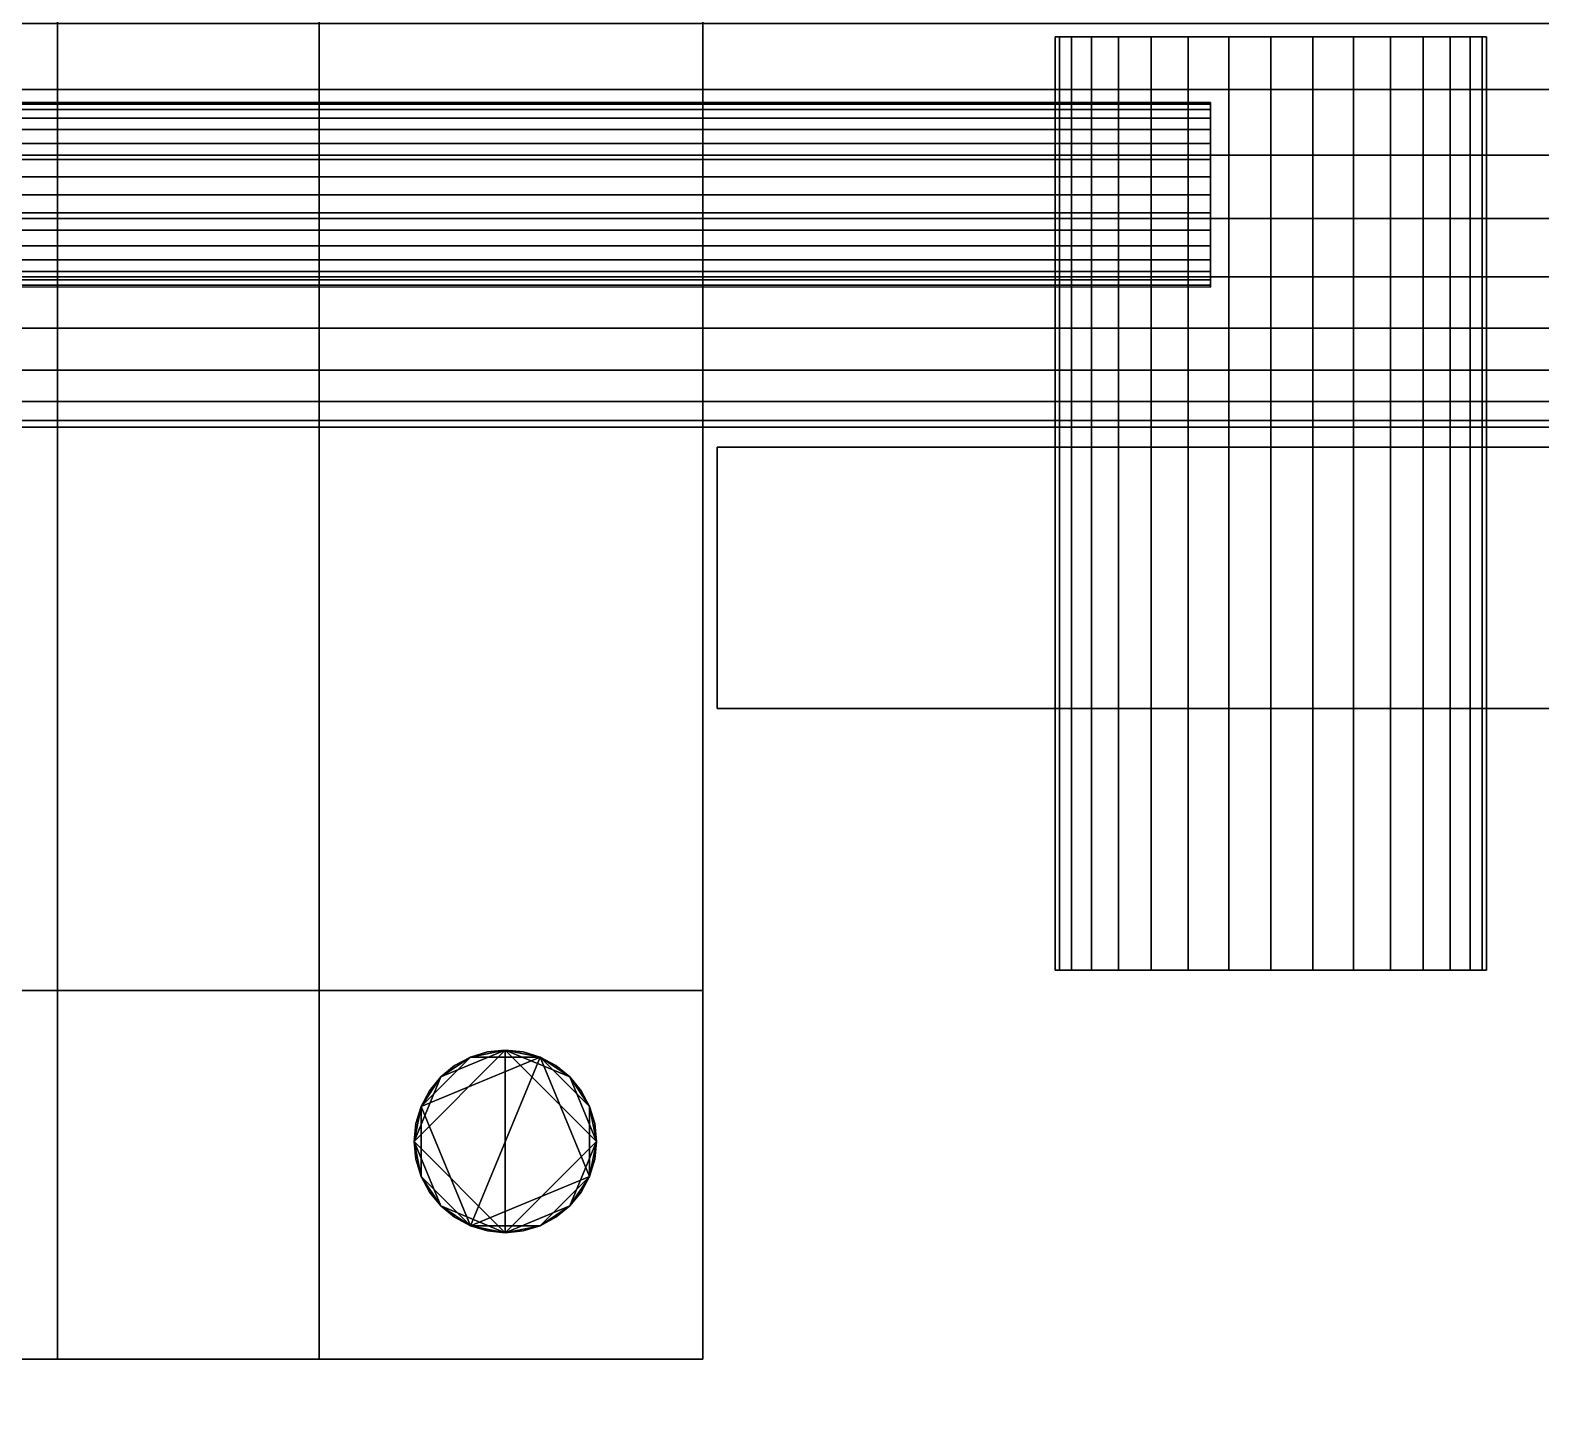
# Model space of a CAD drawing. Header units: metres. Extents: x 0 to 34.6, y -10.7 to 20.6.
# Drawn here: x 21.4158 to 21.5038, y 0.1169 to 0.1972 of the extents above; entities that cross this region are included whole.
import ezdxf

# ---------------------------------------------------------------- set-up
doc = ezdxf.new("R2010")
doc.units = ezdxf.units.M
doc.header["$MEASUREMENT"] = 0
doc.layers.get('0').update_dxf_attribs({"linetype": 'CONTINUOUS'})

msp = doc.modelspace()

# ---------------------------------------------------------------- linework, layer by layer
for points in [[(20, 0), (23.200001, 0), (23.200001, 0.25), (20, 0.25)], [(20, 0), (20, 0.25), (23.200001, 0.25), (23.200001, 0)], [(21.395, 0.14126, 2.5), (21.395, 0.221573, 2.5), (21.417379, 0.221573, 2.5), (21.417379, 0.14126, 2.5)], [(21.395, 0.14126, 2.5), (21.417379, 0.14126, 2.5), (21.417379, 0.221573, 2.5), (21.395, 0.221573, 2.5)], [(21.417379, 0.14126, 2.5), (21.417379, 0.221573, 2.5), (21.432619, 0.221573, 2.5), (21.432619, 0.14126, 2.5)], [(21.417379, 0.14126, 2.5), (21.432619, 0.14126, 2.5), (21.432619, 0.221573, 2.5), (21.417379, 0.221573, 2.5)], [(21.417379, 0.221573, 2.5), (21.417379, 0.14126, 2.5), (21.417379, 0.14126, 2.5), (21.417379, 0.221573, 2.5)], [(21.432619, 0.14126, 2.5), (21.455, 0.14126, 2.5), (21.455, 0.221573, 2.5), (21.432619, 0.221573, 2.5)], [(21.432619, 0.14126, 2.5), (21.432619, 0.221573, 2.5), (21.455, 0.221573, 2.5), (21.455, 0.14126, 2.5)], [(21.432619, 0.14126, 2.5), (21.432619, 0.221573, 2.5), (21.432619, 0.221573, 2.5), (21.432619, 0.14126, 2.5)], [(21.455, 0.14126, 2.5), (21.455, 0.221573, 2.5), (21.455, 0.221573, 2.5), (21.455, 0.14126, 2.5)], [(21.185129, 0.193771, 0.1), (24.302414, 0.193771, 0.1), (24.302643, 0.197611, 0.1), (21.18536, 0.197611, 0.1)], [(21.208965, 0.197611, 0.1), (24.326246, 0.197611, 0.1), (24.326479, 0.193771, 0.1), (21.209194, 0.193771, 0.1)], [(21.476496, 0.196825, 2.5), (21.47578, 0.196825, 2.5), (21.475538, 0.196825, 2.5)], [(21.475538, 0.196825, 2.5), (21.47578, 0.196825, 2.5), (21.476496, 0.196825, 2.5)], [(21.479221, 0.196825, 2.5), (21.476496, 0.196825, 2.5), (21.475538, 0.196825, 2.5)], [(21.475538, 0.196825, 2.5), (21.476496, 0.196825, 2.5), (21.479221, 0.196825, 2.5)], [(21.48811, 0.196825, 2.5), (21.479221, 0.196825, 2.5), (21.475538, 0.196825, 2.5)], [(21.475538, 0.196825, 2.5), (21.479221, 0.196825, 2.5), (21.48811, 0.196825, 2.5)], [(21.48811, 0.196825, 2.5), (21.475538, 0.196825, 2.5), (21.48811, 0.196825, 2.5)], [(21.475538, 0.196825, 2.5), (21.47578, 0.196825, 2.5), (21.47578, 0.142444, 2.5), (21.475538, 0.142444, 2.5)], [(21.47578, 0.196825, 2.5), (21.475538, 0.196825, 2.5), (21.475538, 0.142444, 2.5), (21.47578, 0.142444, 2.5)], [(21.476496, 0.196825, 2.5), (21.47578, 0.196825, 2.5), (21.475538, 0.196825, 2.5)], [(21.475538, 0.196825, 2.5), (21.47578, 0.196825, 2.5), (21.476496, 0.196825, 2.5)], [(21.479221, 0.196825, 2.5), (21.476496, 0.196825, 2.5), (21.475538, 0.196825, 2.5)], [(21.475538, 0.196825, 2.5), (21.476496, 0.196825, 2.5), (21.479221, 0.196825, 2.5)], [(21.48811, 0.196825, 2.5), (21.479221, 0.196825, 2.5), (21.475538, 0.196825, 2.5)], [(21.475538, 0.196825, 2.5), (21.479221, 0.196825, 2.5), (21.48811, 0.196825, 2.5)], [(21.48811, 0.196825, 2.5), (21.475538, 0.196825, 2.5), (21.48811, 0.196825, 2.5)], [(21.475538, 0.196825, 2.5), (21.47578, 0.196825, 2.5), (21.47578, 0.142444, 2.5), (21.475538, 0.142444, 2.5)], [(21.47578, 0.196825, 2.5), (21.475538, 0.196825, 2.5), (21.475538, 0.142444, 2.5), (21.47578, 0.142444, 2.5)], [(21.47578, 0.196825, 2.5), (21.476496, 0.196825, 2.5), (21.476496, 0.142444, 2.5), (21.47578, 0.142444, 2.5)], [(21.476496, 0.196825, 2.5), (21.47578, 0.196825, 2.5), (21.47578, 0.142444, 2.5), (21.476496, 0.142444, 2.5)], [(21.47578, 0.196825, 2.5), (21.476496, 0.196825, 2.5), (21.476496, 0.142444, 2.5), (21.47578, 0.142444, 2.5)], [(21.476496, 0.196825, 2.5), (21.47578, 0.196825, 2.5), (21.47578, 0.142444, 2.5), (21.476496, 0.142444, 2.5)], [(21.479221, 0.196825, 2.5), (21.477657, 0.196825, 2.5), (21.476496, 0.196825, 2.5)], [(21.476496, 0.196825, 2.5), (21.477657, 0.196825, 2.5), (21.479221, 0.196825, 2.5)], [(21.476496, 0.196825, 2.5), (21.477657, 0.196825, 2.5), (21.477657, 0.142444, 2.5), (21.476496, 0.142444, 2.5)], [(21.477657, 0.196825, 2.5), (21.476496, 0.196825, 2.5), (21.476496, 0.142444, 2.5), (21.477657, 0.142444, 2.5)], [(21.479221, 0.196825, 2.5), (21.477657, 0.196825, 2.5), (21.476496, 0.196825, 2.5)], [(21.476496, 0.196825, 2.5), (21.477657, 0.196825, 2.5), (21.479221, 0.196825, 2.5)], [(21.476496, 0.196825, 2.5), (21.477657, 0.196825, 2.5), (21.477657, 0.142444, 2.5), (21.476496, 0.142444, 2.5)], [(21.477657, 0.196825, 2.5), (21.476496, 0.196825, 2.5), (21.476496, 0.142444, 2.5), (21.477657, 0.142444, 2.5)], [(21.479221, 0.196825, 2.5), (21.477657, 0.196825, 2.5), (21.477657, 0.142444, 2.5), (21.479221, 0.142444, 2.5)], [(21.477657, 0.196825, 2.5), (21.479221, 0.196825, 2.5), (21.479221, 0.142444, 2.5), (21.477657, 0.142444, 2.5)], [(21.479221, 0.196825, 2.5), (21.477657, 0.196825, 2.5), (21.477657, 0.142444, 2.5), (21.479221, 0.142444, 2.5)], [(21.477657, 0.196825, 2.5), (21.479221, 0.196825, 2.5), (21.479221, 0.142444, 2.5), (21.477657, 0.142444, 2.5)], [(21.483299, 0.196825, 2.5), (21.481125, 0.196825, 2.5), (21.479221, 0.196825, 2.5)], [(21.479221, 0.196825, 2.5), (21.481125, 0.196825, 2.5), (21.483299, 0.196825, 2.5)], [(21.48811, 0.196825, 2.5), (21.483299, 0.196825, 2.5), (21.479221, 0.196825, 2.5)], [(21.479221, 0.196825, 2.5), (21.483299, 0.196825, 2.5), (21.48811, 0.196825, 2.5)], [(21.481125, 0.196825, 2.5), (21.479221, 0.196825, 2.5), (21.479221, 0.142444, 2.5), (21.481125, 0.142444, 2.5)], [(21.479221, 0.196825, 2.5), (21.481125, 0.196825, 2.5), (21.481125, 0.142444, 2.5), (21.479221, 0.142444, 2.5)], [(21.483299, 0.196825, 2.5), (21.481125, 0.196825, 2.5), (21.479221, 0.196825, 2.5)], [(21.479221, 0.196825, 2.5), (21.481125, 0.196825, 2.5), (21.483299, 0.196825, 2.5)], [(21.48811, 0.196825, 2.5), (21.483299, 0.196825, 2.5), (21.479221, 0.196825, 2.5)], [(21.479221, 0.196825, 2.5), (21.483299, 0.196825, 2.5), (21.48811, 0.196825, 2.5)], [(21.481125, 0.196825, 2.5), (21.479221, 0.196825, 2.5), (21.479221, 0.142444, 2.5), (21.481125, 0.142444, 2.5)], [(21.479221, 0.196825, 2.5), (21.481125, 0.196825, 2.5), (21.481125, 0.142444, 2.5), (21.479221, 0.142444, 2.5)], [(21.483299, 0.196825, 2.5), (21.481125, 0.196825, 2.5), (21.481125, 0.142444, 2.5), (21.483299, 0.142444, 2.5)], [(21.481125, 0.196825, 2.5), (21.483299, 0.196825, 2.5), (21.483299, 0.142444, 2.5), (21.481125, 0.142444, 2.5)], [(21.483299, 0.196825, 2.5), (21.481125, 0.196825, 2.5), (21.481125, 0.142444, 2.5), (21.483299, 0.142444, 2.5)], [(21.481125, 0.196825, 2.5), (21.483299, 0.196825, 2.5), (21.483299, 0.142444, 2.5), (21.481125, 0.142444, 2.5)], [(21.48811, 0.196825, 2.5), (21.485657, 0.196825, 2.5), (21.483299, 0.196825, 2.5)], [(21.483299, 0.196825, 2.5), (21.485657, 0.196825, 2.5), (21.48811, 0.196825, 2.5)], [(21.485657, 0.196825, 2.5), (21.483299, 0.196825, 2.5), (21.483299, 0.142444, 2.5), (21.485657, 0.142444, 2.5)], [(21.483299, 0.196825, 2.5), (21.485657, 0.196825, 2.5), (21.485657, 0.142444, 2.5), (21.483299, 0.142444, 2.5)], [(21.48811, 0.196825, 2.5), (21.485657, 0.196825, 2.5), (21.483299, 0.196825, 2.5)], [(21.483299, 0.196825, 2.5), (21.485657, 0.196825, 2.5), (21.48811, 0.196825, 2.5)], [(21.485657, 0.196825, 2.5), (21.483299, 0.196825, 2.5), (21.483299, 0.142444, 2.5), (21.485657, 0.142444, 2.5)], [(21.483299, 0.196825, 2.5), (21.485657, 0.196825, 2.5), (21.485657, 0.142444, 2.5), (21.483299, 0.142444, 2.5)], [(21.485657, 0.196825, 2.5), (21.48811, 0.196825, 2.5), (21.48811, 0.142444, 2.5), (21.485657, 0.142444, 2.5)], [(21.48811, 0.196825, 2.5), (21.485657, 0.196825, 2.5), (21.485657, 0.142444, 2.5), (21.48811, 0.142444, 2.5)], [(21.485657, 0.196825, 2.5), (21.48811, 0.196825, 2.5), (21.48811, 0.142444, 2.5), (21.485657, 0.142444, 2.5)], [(21.48811, 0.196825, 2.5), (21.485657, 0.196825, 2.5), (21.485657, 0.142444, 2.5), (21.48811, 0.142444, 2.5)], [(21.48811, 0.196825, 2.5), (21.490561, 0.196825, 2.5), (21.49292, 0.196825, 2.5)], [(21.49292, 0.196825, 2.5), (21.490561, 0.196825, 2.5), (21.48811, 0.196825, 2.5)], [(21.48811, 0.196825, 2.5), (21.49292, 0.196825, 2.5), (21.496998, 0.196825, 2.5)], [(21.496998, 0.196825, 2.5), (21.49292, 0.196825, 2.5), (21.48811, 0.196825, 2.5)], [(21.48811, 0.196825, 2.5), (21.496998, 0.196825, 2.5), (21.500679, 0.196825, 2.5)], [(21.500679, 0.196825, 2.5), (21.496998, 0.196825, 2.5), (21.48811, 0.196825, 2.5)], [(21.48811, 0.196825, 2.5), (21.500679, 0.196825, 2.5), (21.48811, 0.196825, 2.5)], [(21.490561, 0.196825, 2.5), (21.48811, 0.196825, 2.5), (21.48811, 0.142444, 2.5), (21.490561, 0.142444, 2.5)], [(21.48811, 0.196825, 2.5), (21.490561, 0.196825, 2.5), (21.490561, 0.142444, 2.5), (21.48811, 0.142444, 2.5)], [(21.48811, 0.196825, 2.5), (21.490561, 0.196825, 2.5), (21.49292, 0.196825, 2.5)], [(21.49292, 0.196825, 2.5), (21.490561, 0.196825, 2.5), (21.48811, 0.196825, 2.5)], [(21.48811, 0.196825, 2.5), (21.49292, 0.196825, 2.5), (21.496998, 0.196825, 2.5)], [(21.496998, 0.196825, 2.5), (21.49292, 0.196825, 2.5), (21.48811, 0.196825, 2.5)], [(21.48811, 0.196825, 2.5), (21.496998, 0.196825, 2.5), (21.500679, 0.196825, 2.5)], [(21.500679, 0.196825, 2.5), (21.496998, 0.196825, 2.5), (21.48811, 0.196825, 2.5)], [(21.48811, 0.196825, 2.5), (21.500679, 0.196825, 2.5), (21.48811, 0.196825, 2.5)], [(21.490561, 0.196825, 2.5), (21.48811, 0.196825, 2.5), (21.48811, 0.142444, 2.5), (21.490561, 0.142444, 2.5)], [(21.48811, 0.196825, 2.5), (21.490561, 0.196825, 2.5), (21.490561, 0.142444, 2.5), (21.48811, 0.142444, 2.5)], [(21.490561, 0.196825, 2.5), (21.49292, 0.196825, 2.5), (21.49292, 0.142444, 2.5), (21.490561, 0.142444, 2.5)], [(21.49292, 0.196825, 2.5), (21.490561, 0.196825, 2.5), (21.490561, 0.142444, 2.5), (21.49292, 0.142444, 2.5)], [(21.490561, 0.196825, 2.5), (21.49292, 0.196825, 2.5), (21.49292, 0.142444, 2.5), (21.490561, 0.142444, 2.5)], [(21.49292, 0.196825, 2.5), (21.490561, 0.196825, 2.5), (21.490561, 0.142444, 2.5), (21.49292, 0.142444, 2.5)], [(21.49292, 0.196825, 2.5), (21.495092, 0.196825, 2.5), (21.496998, 0.196825, 2.5)], [(21.496998, 0.196825, 2.5), (21.495092, 0.196825, 2.5), (21.49292, 0.196825, 2.5)], [(21.49292, 0.196825, 2.5), (21.495092, 0.196825, 2.5), (21.495092, 0.142444, 2.5), (21.49292, 0.142444, 2.5)], [(21.495092, 0.196825, 2.5), (21.49292, 0.196825, 2.5), (21.49292, 0.142444, 2.5), (21.495092, 0.142444, 2.5)], [(21.49292, 0.196825, 2.5), (21.495092, 0.196825, 2.5), (21.496998, 0.196825, 2.5)], [(21.496998, 0.196825, 2.5), (21.495092, 0.196825, 2.5), (21.49292, 0.196825, 2.5)], [(21.49292, 0.196825, 2.5), (21.495092, 0.196825, 2.5), (21.495092, 0.142444, 2.5), (21.49292, 0.142444, 2.5)], [(21.495092, 0.196825, 2.5), (21.49292, 0.196825, 2.5), (21.49292, 0.142444, 2.5), (21.495092, 0.142444, 2.5)], [(21.496998, 0.196825, 2.5), (21.495092, 0.196825, 2.5), (21.495092, 0.142444, 2.5), (21.496998, 0.142444, 2.5)], [(21.495092, 0.196825, 2.5), (21.496998, 0.196825, 2.5), (21.496998, 0.142444, 2.5), (21.495092, 0.142444, 2.5)], [(21.496998, 0.196825, 2.5), (21.495092, 0.196825, 2.5), (21.495092, 0.142444, 2.5), (21.496998, 0.142444, 2.5)], [(21.495092, 0.196825, 2.5), (21.496998, 0.196825, 2.5), (21.496998, 0.142444, 2.5), (21.495092, 0.142444, 2.5)], [(21.496998, 0.196825, 2.5), (21.498562, 0.196825, 2.5), (21.499722, 0.196825, 2.5)], [(21.499722, 0.196825, 2.5), (21.498562, 0.196825, 2.5), (21.496998, 0.196825, 2.5)], [(21.496998, 0.196825, 2.5), (21.499722, 0.196825, 2.5), (21.500679, 0.196825, 2.5)], [(21.500679, 0.196825, 2.5), (21.499722, 0.196825, 2.5), (21.496998, 0.196825, 2.5)], [(21.498562, 0.196825, 2.5), (21.496998, 0.196825, 2.5), (21.496998, 0.142444, 2.5), (21.498562, 0.142444, 2.5)], [(21.496998, 0.196825, 2.5), (21.498562, 0.196825, 2.5), (21.498562, 0.142444, 2.5), (21.496998, 0.142444, 2.5)], [(21.496998, 0.196825, 2.5), (21.498562, 0.196825, 2.5), (21.499722, 0.196825, 2.5)], [(21.499722, 0.196825, 2.5), (21.498562, 0.196825, 2.5), (21.496998, 0.196825, 2.5)], [(21.496998, 0.196825, 2.5), (21.499722, 0.196825, 2.5), (21.500679, 0.196825, 2.5)], [(21.500679, 0.196825, 2.5), (21.499722, 0.196825, 2.5), (21.496998, 0.196825, 2.5)], [(21.498562, 0.196825, 2.5), (21.496998, 0.196825, 2.5), (21.496998, 0.142444, 2.5), (21.498562, 0.142444, 2.5)], [(21.496998, 0.196825, 2.5), (21.498562, 0.196825, 2.5), (21.498562, 0.142444, 2.5), (21.496998, 0.142444, 2.5)], [(21.499722, 0.196825, 2.5), (21.498562, 0.196825, 2.5), (21.498562, 0.142444, 2.5), (21.499722, 0.142444, 2.5)], [(21.498562, 0.196825, 2.5), (21.499722, 0.196825, 2.5), (21.499722, 0.142444, 2.5), (21.498562, 0.142444, 2.5)], [(21.499722, 0.196825, 2.5), (21.498562, 0.196825, 2.5), (21.498562, 0.142444, 2.5), (21.499722, 0.142444, 2.5)], [(21.498562, 0.196825, 2.5), (21.499722, 0.196825, 2.5), (21.499722, 0.142444, 2.5), (21.498562, 0.142444, 2.5)], [(21.499722, 0.196825, 2.5), (21.500439, 0.196825, 2.5), (21.500679, 0.196825, 2.5)], [(21.500679, 0.196825, 2.5), (21.500439, 0.196825, 2.5), (21.499722, 0.196825, 2.5)], [(21.500439, 0.196825, 2.5), (21.499722, 0.196825, 2.5), (21.499722, 0.142444, 2.5), (21.500439, 0.142444, 2.5)], [(21.499722, 0.196825, 2.5), (21.500439, 0.196825, 2.5), (21.500439, 0.142444, 2.5), (21.499722, 0.142444, 2.5)], [(21.499722, 0.196825, 2.5), (21.500439, 0.196825, 2.5), (21.500679, 0.196825, 2.5)], [(21.500679, 0.196825, 2.5), (21.500439, 0.196825, 2.5), (21.499722, 0.196825, 2.5)], [(21.500439, 0.196825, 2.5), (21.499722, 0.196825, 2.5), (21.499722, 0.142444, 2.5), (21.500439, 0.142444, 2.5)], [(21.499722, 0.196825, 2.5), (21.500439, 0.196825, 2.5), (21.500439, 0.142444, 2.5), (21.499722, 0.142444, 2.5)], [(21.500679, 0.196825, 2.5), (21.500439, 0.196825, 2.5), (21.500439, 0.142444, 2.5), (21.500679, 0.142444, 2.5)], [(21.500439, 0.196825, 2.5), (21.500679, 0.196825, 2.5), (21.500679, 0.142444, 2.5), (21.500439, 0.142444, 2.5)], [(21.500679, 0.196825, 2.5), (21.500439, 0.196825, 2.5), (21.500439, 0.142444, 2.5), (21.500679, 0.142444, 2.5)], [(21.500439, 0.196825, 2.5), (21.500679, 0.196825, 2.5), (21.500679, 0.142444, 2.5), (21.500439, 0.142444, 2.5)], [(21.18536, 0.189931, 0.1), (24.302643, 0.189931, 0.1), (24.302414, 0.193771, 0.1), (21.185129, 0.193771, 0.1)], [(21.209194, 0.193771, 0.1), (24.326479, 0.193771, 0.1), (24.326246, 0.189931, 0.1), (21.208965, 0.189931, 0.1)], [(21.36829, 0.192904, 2.5), (21.36829, 0.193007, 2.5), (21.484592, 0.193007, 2.5), (21.484592, 0.192904, 2.5)], [(21.36829, 0.193007, 2.5), (21.36829, 0.192904, 2.5), (21.484592, 0.192904, 2.5), (21.484592, 0.193007, 2.5)], [(21.36829, 0.192904, 2.5), (21.36829, 0.193007, 2.5), (21.484592, 0.193007, 2.5), (21.484592, 0.192904, 2.5)], [(21.36829, 0.193007, 2.5), (21.36829, 0.192904, 2.5), (21.484592, 0.192904, 2.5), (21.484592, 0.193007, 2.5)], [(21.36829, 0.192598, 2.5), (21.36829, 0.192904, 2.5), (21.484592, 0.192904, 2.5), (21.484592, 0.192598, 2.5)], [(21.36829, 0.192904, 2.5), (21.36829, 0.192598, 2.5), (21.484592, 0.192598, 2.5), (21.484592, 0.192904, 2.5)], [(21.36829, 0.192598, 2.5), (21.36829, 0.192904, 2.5), (21.484592, 0.192904, 2.5), (21.484592, 0.192598, 2.5)], [(21.36829, 0.192904, 2.5), (21.36829, 0.192598, 2.5), (21.484592, 0.192598, 2.5), (21.484592, 0.192904, 2.5)], [(21.484592, 0.192598, 2.5), (21.484592, 0.192904, 2.5), (21.484592, 0.193007, 2.5)], [(21.484592, 0.193007, 2.5), (21.484592, 0.192904, 2.5), (21.484592, 0.192598, 2.5)], [(21.484592, 0.191432, 2.5), (21.484592, 0.192598, 2.5), (21.484592, 0.193007, 2.5)], [(21.484592, 0.193007, 2.5), (21.484592, 0.192598, 2.5), (21.484592, 0.191432, 2.5)], [(21.484592, 0.18763, 2.5), (21.484592, 0.191432, 2.5), (21.484592, 0.193007, 2.5)], [(21.484592, 0.193007, 2.5), (21.484592, 0.191432, 2.5), (21.484592, 0.18763, 2.5)], [(21.484592, 0.18763, 2.5), (21.484592, 0.193007, 2.5), (21.484592, 0.18763, 2.5)], [(21.484592, 0.192598, 2.5), (21.484592, 0.192904, 2.5), (21.484592, 0.193007, 2.5)], [(21.484592, 0.193007, 2.5), (21.484592, 0.192904, 2.5), (21.484592, 0.192598, 2.5)], [(21.484592, 0.191432, 2.5), (21.484592, 0.192598, 2.5), (21.484592, 0.193007, 2.5)], [(21.484592, 0.193007, 2.5), (21.484592, 0.192598, 2.5), (21.484592, 0.191432, 2.5)], [(21.484592, 0.18763, 2.5), (21.484592, 0.191432, 2.5), (21.484592, 0.193007, 2.5)], [(21.484592, 0.193007, 2.5), (21.484592, 0.191432, 2.5), (21.484592, 0.18763, 2.5)], [(21.484592, 0.18763, 2.5), (21.484592, 0.193007, 2.5), (21.484592, 0.18763, 2.5)], [(21.36829, 0.192598, 2.5), (21.36829, 0.192101, 2.5), (21.484592, 0.192101, 2.5), (21.484592, 0.192598, 2.5)], [(21.36829, 0.192101, 2.5), (21.36829, 0.192598, 2.5), (21.484592, 0.192598, 2.5), (21.484592, 0.192101, 2.5)], [(21.36829, 0.192598, 2.5), (21.36829, 0.192101, 2.5), (21.484592, 0.192101, 2.5), (21.484592, 0.192598, 2.5)], [(21.36829, 0.192101, 2.5), (21.36829, 0.192598, 2.5), (21.484592, 0.192598, 2.5), (21.484592, 0.192101, 2.5)], [(21.36829, 0.191432, 2.5), (21.36829, 0.192101, 2.5), (21.484592, 0.192101, 2.5), (21.484592, 0.191432, 2.5)], [(21.36829, 0.192101, 2.5), (21.36829, 0.191432, 2.5), (21.484592, 0.191432, 2.5), (21.484592, 0.192101, 2.5)], [(21.36829, 0.192101, 2.5), (21.36829, 0.191432, 2.5), (21.484592, 0.191432, 2.5), (21.484592, 0.192101, 2.5)], [(21.36829, 0.191432, 2.5), (21.36829, 0.192101, 2.5), (21.484592, 0.192101, 2.5), (21.484592, 0.191432, 2.5)], [(21.484592, 0.191432, 2.5), (21.484592, 0.192101, 2.5), (21.484592, 0.192598, 2.5)], [(21.484592, 0.192598, 2.5), (21.484592, 0.192101, 2.5), (21.484592, 0.191432, 2.5)], [(21.484592, 0.191432, 2.5), (21.484592, 0.192101, 2.5), (21.484592, 0.192598, 2.5)], [(21.484592, 0.192598, 2.5), (21.484592, 0.192101, 2.5), (21.484592, 0.191432, 2.5)], [(21.36829, 0.190618, 2.5), (21.36829, 0.191432, 2.5), (21.484592, 0.191432, 2.5), (21.484592, 0.190618, 2.5)], [(21.36829, 0.191432, 2.5), (21.36829, 0.190618, 2.5), (21.484592, 0.190618, 2.5), (21.484592, 0.191432, 2.5)], [(21.36829, 0.191432, 2.5), (21.36829, 0.190618, 2.5), (21.484592, 0.190618, 2.5), (21.484592, 0.191432, 2.5)], [(21.36829, 0.190618, 2.5), (21.36829, 0.191432, 2.5), (21.484592, 0.191432, 2.5), (21.484592, 0.190618, 2.5)], [(21.484592, 0.189688, 2.5), (21.484592, 0.190618, 2.5), (21.484592, 0.191432, 2.5)], [(21.484592, 0.191432, 2.5), (21.484592, 0.190618, 2.5), (21.484592, 0.189688, 2.5)], [(21.484592, 0.18763, 2.5), (21.484592, 0.189688, 2.5), (21.484592, 0.191432, 2.5)], [(21.484592, 0.191432, 2.5), (21.484592, 0.189688, 2.5), (21.484592, 0.18763, 2.5)], [(21.484592, 0.189688, 2.5), (21.484592, 0.190618, 2.5), (21.484592, 0.191432, 2.5)], [(21.484592, 0.191432, 2.5), (21.484592, 0.190618, 2.5), (21.484592, 0.189688, 2.5)], [(21.484592, 0.18763, 2.5), (21.484592, 0.189688, 2.5), (21.484592, 0.191432, 2.5)], [(21.484592, 0.191432, 2.5), (21.484592, 0.189688, 2.5), (21.484592, 0.18763, 2.5)], [(21.36829, 0.189688, 2.5), (21.36829, 0.190618, 2.5), (21.484592, 0.190618, 2.5), (21.484592, 0.189688, 2.5)], [(21.36829, 0.190618, 2.5), (21.36829, 0.189688, 2.5), (21.484592, 0.189688, 2.5), (21.484592, 0.190618, 2.5)], [(21.36829, 0.190618, 2.5), (21.36829, 0.189688, 2.5), (21.484592, 0.189688, 2.5), (21.484592, 0.190618, 2.5)], [(21.36829, 0.189688, 2.5), (21.36829, 0.190618, 2.5), (21.484592, 0.190618, 2.5), (21.484592, 0.189688, 2.5)], [(21.186047, 0.186239, 0.1), (24.303326, 0.186239, 0.1), (24.302643, 0.189931, 0.1), (21.18536, 0.189931, 0.1)], [(21.208965, 0.189931, 0.1), (24.326246, 0.189931, 0.1), (24.325562, 0.186239, 0.1), (21.208279, 0.186239, 0.1)], [(21.36829, 0.188679, 2.5), (21.36829, 0.189688, 2.5), (21.484592, 0.189688, 2.5), (21.484592, 0.188679, 2.5)], [(21.36829, 0.189688, 2.5), (21.36829, 0.188679, 2.5), (21.484592, 0.188679, 2.5), (21.484592, 0.189688, 2.5)], [(21.36829, 0.189688, 2.5), (21.36829, 0.188679, 2.5), (21.484592, 0.188679, 2.5), (21.484592, 0.189688, 2.5)], [(21.36829, 0.188679, 2.5), (21.36829, 0.189688, 2.5), (21.484592, 0.189688, 2.5), (21.484592, 0.188679, 2.5)], [(21.484592, 0.18763, 2.5), (21.484592, 0.188679, 2.5), (21.484592, 0.189688, 2.5)], [(21.484592, 0.189688, 2.5), (21.484592, 0.188679, 2.5), (21.484592, 0.18763, 2.5)], [(21.484592, 0.18763, 2.5), (21.484592, 0.188679, 2.5), (21.484592, 0.189688, 2.5)], [(21.484592, 0.189688, 2.5), (21.484592, 0.188679, 2.5), (21.484592, 0.18763, 2.5)], [(21.36829, 0.18763, 2.5), (21.36829, 0.188679, 2.5), (21.484592, 0.188679, 2.5), (21.484592, 0.18763, 2.5)], [(21.36829, 0.188679, 2.5), (21.36829, 0.18763, 2.5), (21.484592, 0.18763, 2.5), (21.484592, 0.188679, 2.5)], [(21.36829, 0.188679, 2.5), (21.36829, 0.18763, 2.5), (21.484592, 0.18763, 2.5), (21.484592, 0.188679, 2.5)], [(21.36829, 0.18763, 2.5), (21.36829, 0.188679, 2.5), (21.484592, 0.188679, 2.5), (21.484592, 0.18763, 2.5)], [(21.36829, 0.18763, 2.5), (21.36829, 0.186581, 2.5), (21.484592, 0.186581, 2.5), (21.484592, 0.18763, 2.5)], [(21.36829, 0.18763, 2.5), (21.36829, 0.186581, 2.5), (21.484592, 0.186581, 2.5), (21.484592, 0.18763, 2.5)], [(21.36829, 0.186581, 2.5), (21.36829, 0.18763, 2.5), (21.484592, 0.18763, 2.5), (21.484592, 0.186581, 2.5)], [(21.36829, 0.186581, 2.5), (21.36829, 0.18763, 2.5), (21.484592, 0.18763, 2.5), (21.484592, 0.186581, 2.5)], [(21.484592, 0.18763, 2.5), (21.484592, 0.186581, 2.5), (21.484592, 0.185573, 2.5)], [(21.484592, 0.185573, 2.5), (21.484592, 0.186581, 2.5), (21.484592, 0.18763, 2.5)], [(21.484592, 0.18763, 2.5), (21.484592, 0.185573, 2.5), (21.484592, 0.183828, 2.5)], [(21.484592, 0.183828, 2.5), (21.484592, 0.185573, 2.5), (21.484592, 0.18763, 2.5)], [(21.484592, 0.18763, 2.5), (21.484592, 0.183828, 2.5), (21.484592, 0.182253, 2.5)], [(21.484592, 0.182253, 2.5), (21.484592, 0.183828, 2.5), (21.484592, 0.18763, 2.5)], [(21.484592, 0.18763, 2.5), (21.484592, 0.182253, 2.5), (21.484592, 0.18763, 2.5)], [(21.484592, 0.18763, 2.5), (21.484592, 0.186581, 2.5), (21.484592, 0.185573, 2.5)], [(21.484592, 0.185573, 2.5), (21.484592, 0.186581, 2.5), (21.484592, 0.18763, 2.5)], [(21.484592, 0.18763, 2.5), (21.484592, 0.185573, 2.5), (21.484592, 0.183828, 2.5)], [(21.484592, 0.183828, 2.5), (21.484592, 0.185573, 2.5), (21.484592, 0.18763, 2.5)], [(21.484592, 0.18763, 2.5), (21.484592, 0.183828, 2.5), (21.484592, 0.182253, 2.5)], [(21.484592, 0.182253, 2.5), (21.484592, 0.183828, 2.5), (21.484592, 0.18763, 2.5)], [(21.484592, 0.18763, 2.5), (21.484592, 0.182253, 2.5), (21.484592, 0.18763, 2.5)], [(21.187159, 0.182836, 0.1), (24.30444, 0.182836, 0.1), (24.303326, 0.186239, 0.1), (21.186047, 0.186239, 0.1)], [(21.208279, 0.186239, 0.1), (24.325562, 0.186239, 0.1), (24.324448, 0.182836, 0.1), (21.207165, 0.182836, 0.1)], [(21.36829, 0.186581, 2.5), (21.36829, 0.185573, 2.5), (21.484592, 0.185573, 2.5), (21.484592, 0.186581, 2.5)], [(21.36829, 0.186581, 2.5), (21.36829, 0.185573, 2.5), (21.484592, 0.185573, 2.5), (21.484592, 0.186581, 2.5)], [(21.36829, 0.185573, 2.5), (21.36829, 0.186581, 2.5), (21.484592, 0.186581, 2.5), (21.484592, 0.185573, 2.5)], [(21.36829, 0.185573, 2.5), (21.36829, 0.186581, 2.5), (21.484592, 0.186581, 2.5), (21.484592, 0.185573, 2.5)], [(21.36829, 0.185573, 2.5), (21.36829, 0.184643, 2.5), (21.484592, 0.184643, 2.5), (21.484592, 0.185573, 2.5)], [(21.36829, 0.185573, 2.5), (21.36829, 0.184643, 2.5), (21.484592, 0.184643, 2.5), (21.484592, 0.185573, 2.5)], [(21.36829, 0.184643, 2.5), (21.36829, 0.185573, 2.5), (21.484592, 0.185573, 2.5), (21.484592, 0.184643, 2.5)], [(21.36829, 0.184643, 2.5), (21.36829, 0.185573, 2.5), (21.484592, 0.185573, 2.5), (21.484592, 0.184643, 2.5)], [(21.484592, 0.185573, 2.5), (21.484592, 0.184643, 2.5), (21.484592, 0.183828, 2.5)], [(21.484592, 0.183828, 2.5), (21.484592, 0.184643, 2.5), (21.484592, 0.185573, 2.5)], [(21.484592, 0.185573, 2.5), (21.484592, 0.184643, 2.5), (21.484592, 0.183828, 2.5)], [(21.484592, 0.183828, 2.5), (21.484592, 0.184643, 2.5), (21.484592, 0.185573, 2.5)], [(21.36829, 0.184643, 2.5), (21.36829, 0.183828, 2.5), (21.484592, 0.183828, 2.5), (21.484592, 0.184643, 2.5)], [(21.36829, 0.184643, 2.5), (21.36829, 0.183828, 2.5), (21.484592, 0.183828, 2.5), (21.484592, 0.184643, 2.5)], [(21.36829, 0.183828, 2.5), (21.36829, 0.184643, 2.5), (21.484592, 0.184643, 2.5), (21.484592, 0.183828, 2.5)], [(21.36829, 0.183828, 2.5), (21.36829, 0.184643, 2.5), (21.484592, 0.184643, 2.5), (21.484592, 0.183828, 2.5)], [(21.36829, 0.183828, 2.5), (21.36829, 0.18316, 2.5), (21.484592, 0.18316, 2.5), (21.484592, 0.183828, 2.5)], [(21.36829, 0.183828, 2.5), (21.36829, 0.18316, 2.5), (21.484592, 0.18316, 2.5), (21.484592, 0.183828, 2.5)], [(21.36829, 0.18316, 2.5), (21.36829, 0.183828, 2.5), (21.484592, 0.183828, 2.5), (21.484592, 0.18316, 2.5)], [(21.36829, 0.18316, 2.5), (21.36829, 0.183828, 2.5), (21.484592, 0.183828, 2.5), (21.484592, 0.18316, 2.5)], [(21.484592, 0.183828, 2.5), (21.484592, 0.18316, 2.5), (21.484592, 0.182663, 2.5)], [(21.484592, 0.182663, 2.5), (21.484592, 0.18316, 2.5), (21.484592, 0.183828, 2.5)], [(21.484592, 0.183828, 2.5), (21.484592, 0.182663, 2.5), (21.484592, 0.182253, 2.5)], [(21.484592, 0.182253, 2.5), (21.484592, 0.182663, 2.5), (21.484592, 0.183828, 2.5)], [(21.484592, 0.183828, 2.5), (21.484592, 0.18316, 2.5), (21.484592, 0.182663, 2.5)], [(21.484592, 0.182663, 2.5), (21.484592, 0.18316, 2.5), (21.484592, 0.183828, 2.5)], [(21.484592, 0.183828, 2.5), (21.484592, 0.182663, 2.5), (21.484592, 0.182253, 2.5)], [(21.484592, 0.182253, 2.5), (21.484592, 0.182663, 2.5), (21.484592, 0.183828, 2.5)], [(21.188654, 0.179852, 0.1), (24.305939, 0.179852, 0.1), (24.30444, 0.182836, 0.1), (21.187159, 0.182836, 0.1)], [(21.207165, 0.182836, 0.1), (24.324448, 0.182836, 0.1), (24.322954, 0.179852, 0.1), (21.205669, 0.179852, 0.1)], [(21.36829, 0.18316, 2.5), (21.36829, 0.182663, 2.5), (21.484592, 0.182663, 2.5), (21.484592, 0.18316, 2.5)], [(21.36829, 0.182663, 2.5), (21.36829, 0.18316, 2.5), (21.484592, 0.18316, 2.5), (21.484592, 0.182663, 2.5)], [(21.36829, 0.18316, 2.5), (21.36829, 0.182663, 2.5), (21.484592, 0.182663, 2.5), (21.484592, 0.18316, 2.5)], [(21.36829, 0.182663, 2.5), (21.36829, 0.18316, 2.5), (21.484592, 0.18316, 2.5), (21.484592, 0.182663, 2.5)], [(21.36829, 0.182663, 2.5), (21.36829, 0.182357, 2.5), (21.484592, 0.182357, 2.5), (21.484592, 0.182663, 2.5)], [(21.36829, 0.182357, 2.5), (21.36829, 0.182663, 2.5), (21.484592, 0.182663, 2.5), (21.484592, 0.182357, 2.5)], [(21.36829, 0.182663, 2.5), (21.36829, 0.182357, 2.5), (21.484592, 0.182357, 2.5), (21.484592, 0.182663, 2.5)], [(21.36829, 0.182357, 2.5), (21.36829, 0.182663, 2.5), (21.484592, 0.182663, 2.5), (21.484592, 0.182357, 2.5)], [(21.36829, 0.182357, 2.5), (21.36829, 0.182254, 2.5), (21.484592, 0.182253, 2.5), (21.484592, 0.182357, 2.5)], [(21.36829, 0.182254, 2.5), (21.36829, 0.182357, 2.5), (21.484592, 0.182357, 2.5), (21.484592, 0.182253, 2.5)], [(21.36829, 0.182357, 2.5), (21.36829, 0.182254, 2.5), (21.484592, 0.182253, 2.5), (21.484592, 0.182357, 2.5)], [(21.36829, 0.182254, 2.5), (21.36829, 0.182357, 2.5), (21.484592, 0.182357, 2.5), (21.484592, 0.182253, 2.5)], [(21.484592, 0.182663, 2.5), (21.484592, 0.182357, 2.5), (21.484592, 0.182253, 2.5)], [(21.484592, 0.182253, 2.5), (21.484592, 0.182357, 2.5), (21.484592, 0.182663, 2.5)], [(21.484592, 0.182663, 2.5), (21.484592, 0.182357, 2.5), (21.484592, 0.182253, 2.5)], [(21.484592, 0.182253, 2.5), (21.484592, 0.182357, 2.5), (21.484592, 0.182663, 2.5)], [(21.190477, 0.177404, 0.1), (24.30776, 0.177404, 0.1), (24.305939, 0.179852, 0.1), (21.188654, 0.179852, 0.1)], [(21.205669, 0.179852, 0.1), (24.322954, 0.179852, 0.1), (24.321129, 0.177404, 0.1), (21.203848, 0.177404, 0.1)], [(21.192558, 0.175586, 0.1), (24.309841, 0.175586, 0.1), (24.30776, 0.177404, 0.1), (21.190477, 0.177404, 0.1)], [(21.203848, 0.177404, 0.1), (24.321129, 0.177404, 0.1), (24.319048, 0.175586, 0.1), (21.201767, 0.175586, 0.1)], [(21.194815, 0.174466, 0.1), (24.312098, 0.174466, 0.1), (24.309841, 0.175586, 0.1), (21.192558, 0.175586, 0.1)], [(21.201767, 0.175586, 0.1), (24.319048, 0.175586, 0.1), (24.316793, 0.174466, 0.1), (21.199511, 0.174466, 0.1)], [(21.197163, 0.174087, 0.1), (24.314444, 0.174087, 0.1), (24.312098, 0.174466, 0.1), (21.194815, 0.174466, 0.1)], [(21.199511, 0.174466, 0.1), (24.316793, 0.174466, 0.1), (24.314444, 0.174087, 0.1), (21.197163, 0.174087, 0.1)], [(21.455837, 0.157683, 2.5), (21.455837, 0.172922, 2.5), (21.455837, 0.172922, 2.5), (21.455837, 0.157683, 2.5)], [(22.997047, 0.172922, 2.5), (22.997047, 0.157683, 2.5), (21.455837, 0.157683, 2.5), (21.455837, 0.172922, 2.5)], [(22.997047, 0.157683, 2.5), (22.997047, 0.172922, 2.5), (21.455837, 0.172922, 2.5), (21.455837, 0.157683, 2.5)], [(22.997047, 0.157683, 2.5), (22.997047, 0.157683, 2.5), (21.455837, 0.157683, 2.5)], [(21.476496, 0.142444, 2.5), (21.47578, 0.142444, 2.5), (21.475538, 0.142444, 2.5)], [(21.475538, 0.142444, 2.5), (21.47578, 0.142444, 2.5), (21.476496, 0.142444, 2.5)], [(21.476496, 0.142444, 2.5), (21.475538, 0.142444, 2.5), (21.476496, 0.142444, 2.5)], [(21.476496, 0.142444, 2.5), (21.47578, 0.142444, 2.5), (21.475538, 0.142444, 2.5)], [(21.475538, 0.142444, 2.5), (21.47578, 0.142444, 2.5), (21.476496, 0.142444, 2.5)], [(21.476496, 0.142444, 2.5), (21.475538, 0.142444, 2.5), (21.476496, 0.142444, 2.5)], [(21.479221, 0.142444, 2.5), (21.477657, 0.142444, 2.5), (21.476496, 0.142444, 2.5)], [(21.476496, 0.142444, 2.5), (21.477657, 0.142444, 2.5), (21.479221, 0.142444, 2.5)], [(21.483299, 0.142444, 2.5), (21.479221, 0.142444, 2.5), (21.476496, 0.142444, 2.5)], [(21.476496, 0.142444, 2.5), (21.479221, 0.142444, 2.5), (21.483299, 0.142444, 2.5)], [(21.49292, 0.142444, 2.5), (21.483299, 0.142444, 2.5), (21.476496, 0.142444, 2.5)], [(21.476496, 0.142444, 2.5), (21.476496, 0.142444, 2.5), (21.483299, 0.142444, 2.5)], [(21.49292, 0.142444, 2.5), (21.476496, 0.142444, 2.5), (21.483299, 0.142444, 2.5)], [(21.479221, 0.142444, 2.5), (21.477657, 0.142444, 2.5), (21.476496, 0.142444, 2.5)], [(21.476496, 0.142444, 2.5), (21.477657, 0.142444, 2.5), (21.479221, 0.142444, 2.5)], [(21.483299, 0.142444, 2.5), (21.479221, 0.142444, 2.5), (21.476496, 0.142444, 2.5)], [(21.476496, 0.142444, 2.5), (21.479221, 0.142444, 2.5), (21.483299, 0.142444, 2.5)], [(21.49292, 0.142444, 2.5), (21.483299, 0.142444, 2.5), (21.476496, 0.142444, 2.5)], [(21.476496, 0.142444, 2.5), (21.476496, 0.142444, 2.5), (21.483299, 0.142444, 2.5)], [(21.49292, 0.142444, 2.5), (21.476496, 0.142444, 2.5), (21.483299, 0.142444, 2.5)], [(21.483299, 0.142444, 2.5), (21.481125, 0.142444, 2.5), (21.479221, 0.142444, 2.5)], [(21.479221, 0.142444, 2.5), (21.481125, 0.142444, 2.5), (21.483299, 0.142444, 2.5)], [(21.483299, 0.142444, 2.5), (21.481125, 0.142444, 2.5), (21.479221, 0.142444, 2.5)], [(21.479221, 0.142444, 2.5), (21.481125, 0.142444, 2.5), (21.483299, 0.142444, 2.5)], [(21.48811, 0.142444, 2.5), (21.485657, 0.142444, 2.5), (21.483299, 0.142444, 2.5)], [(21.483299, 0.142444, 2.5), (21.485657, 0.142444, 2.5), (21.48811, 0.142444, 2.5)], [(21.49292, 0.142444, 2.5), (21.48811, 0.142444, 2.5), (21.483299, 0.142444, 2.5)], [(21.483299, 0.142444, 2.5), (21.48811, 0.142444, 2.5), (21.49292, 0.142444, 2.5)], [(21.483299, 0.142444, 2.5), (21.49292, 0.142444, 2.5), (21.499722, 0.142444, 2.5)], [(21.483299, 0.142444, 2.5), (21.499722, 0.142444, 2.5), (21.49292, 0.142444, 2.5)], [(21.48811, 0.142444, 2.5), (21.485657, 0.142444, 2.5), (21.483299, 0.142444, 2.5)], [(21.483299, 0.142444, 2.5), (21.485657, 0.142444, 2.5), (21.48811, 0.142444, 2.5)], [(21.49292, 0.142444, 2.5), (21.48811, 0.142444, 2.5), (21.483299, 0.142444, 2.5)], [(21.483299, 0.142444, 2.5), (21.48811, 0.142444, 2.5), (21.49292, 0.142444, 2.5)], [(21.483299, 0.142444, 2.5), (21.49292, 0.142444, 2.5), (21.499722, 0.142444, 2.5)], [(21.483299, 0.142444, 2.5), (21.499722, 0.142444, 2.5), (21.49292, 0.142444, 2.5)], [(21.49292, 0.142444, 2.5), (21.490561, 0.142444, 2.5), (21.48811, 0.142444, 2.5)], [(21.48811, 0.142444, 2.5), (21.490561, 0.142444, 2.5), (21.49292, 0.142444, 2.5)], [(21.49292, 0.142444, 2.5), (21.490561, 0.142444, 2.5), (21.48811, 0.142444, 2.5)], [(21.48811, 0.142444, 2.5), (21.490561, 0.142444, 2.5), (21.49292, 0.142444, 2.5)], [(21.49292, 0.142444, 2.5), (21.495092, 0.142444, 2.5), (21.496998, 0.142444, 2.5)], [(21.496998, 0.142444, 2.5), (21.495092, 0.142444, 2.5), (21.49292, 0.142444, 2.5)], [(21.49292, 0.142444, 2.5), (21.496998, 0.142444, 2.5), (21.499722, 0.142444, 2.5)], [(21.499722, 0.142444, 2.5), (21.496998, 0.142444, 2.5), (21.49292, 0.142444, 2.5)], [(21.499722, 0.142444, 2.5), (21.499722, 0.142444, 2.5), (21.49292, 0.142444, 2.5)], [(21.49292, 0.142444, 2.5), (21.495092, 0.142444, 2.5), (21.496998, 0.142444, 2.5)], [(21.496998, 0.142444, 2.5), (21.495092, 0.142444, 2.5), (21.49292, 0.142444, 2.5)], [(21.49292, 0.142444, 2.5), (21.496998, 0.142444, 2.5), (21.499722, 0.142444, 2.5)], [(21.499722, 0.142444, 2.5), (21.496998, 0.142444, 2.5), (21.49292, 0.142444, 2.5)], [(21.499722, 0.142444, 2.5), (21.499722, 0.142444, 2.5), (21.49292, 0.142444, 2.5)], [(21.496998, 0.142444, 2.5), (21.498562, 0.142444, 2.5), (21.499722, 0.142444, 2.5)], [(21.499722, 0.142444, 2.5), (21.498562, 0.142444, 2.5), (21.496998, 0.142444, 2.5)], [(21.496998, 0.142444, 2.5), (21.498562, 0.142444, 2.5), (21.499722, 0.142444, 2.5)], [(21.499722, 0.142444, 2.5), (21.498562, 0.142444, 2.5), (21.496998, 0.142444, 2.5)], [(21.499722, 0.142444, 2.5), (21.500439, 0.142444, 2.5), (21.500679, 0.142444, 2.5)], [(21.500679, 0.142444, 2.5), (21.500439, 0.142444, 2.5), (21.499722, 0.142444, 2.5)], [(21.499722, 0.142444, 2.5), (21.500679, 0.142444, 2.5), (21.499722, 0.142444, 2.5)], [(21.499722, 0.142444, 2.5), (21.500439, 0.142444, 2.5), (21.500679, 0.142444, 2.5)], [(21.500679, 0.142444, 2.5), (21.500439, 0.142444, 2.5), (21.499722, 0.142444, 2.5)], [(21.499722, 0.142444, 2.5), (21.500679, 0.142444, 2.5), (21.499722, 0.142444, 2.5)], [(21.395, 0.119773, 2.5), (21.395, 0.14126, 2.5), (21.417379, 0.14126, 2.5), (21.417379, 0.119773, 2.5)], [(21.395, 0.119773, 2.5), (21.417379, 0.119773, 2.5), (21.417379, 0.14126, 2.5), (21.395, 0.14126, 2.5)], [(21.417379, 0.119773, 2.5), (21.417379, 0.14126, 2.5), (21.432619, 0.14126, 2.5), (21.432619, 0.119773, 2.5)], [(21.417379, 0.119773, 2.5), (21.432619, 0.119773, 2.5), (21.432619, 0.14126, 2.5), (21.417379, 0.14126, 2.5)], [(21.417379, 0.14126, 2.5), (21.432619, 0.14126, 2.5), (21.432619, 0.14126, 2.5), (21.417379, 0.14126, 2.5)], [(21.432619, 0.119773, 2.5), (21.455, 0.119773, 2.5), (21.455, 0.14126, 2.5), (21.432619, 0.14126, 2.5)], [(21.432619, 0.119773, 2.5), (21.432619, 0.14126, 2.5), (21.455, 0.14126, 2.5), (21.455, 0.119773, 2.5)], [(21.455, 0.119773, 2.5), (21.455, 0.14126, 2.5), (21.455, 0.14126, 2.5), (21.455, 0.119773, 2.5)], [(21.438164, 0.132456, 2.5), (21.439722, 0.136215, 2.5), (21.443481, 0.137773, 2.5)], [(21.443481, 0.127139, 2.5), (21.438164, 0.132456, 2.5), (21.443481, 0.137773, 2.5)], [(21.439722, 0.136215, 2.5), (21.441446, 0.137368, 2.5), (21.443481, 0.137773, 2.5)], [(21.441446, 0.137368, 2.5), (21.442444, 0.13767, 2.5), (21.443481, 0.137773, 2.5)], [(21.443481, 0.137773, 2.5), (21.442444, 0.13767, 2.5), (21.441446, 0.137368, 2.5)], [(21.445515, 0.137368, 2.5), (21.443481, 0.137773, 2.5), (21.441446, 0.137368, 2.5)], [(21.442444, 0.13767, 2.5), (21.441446, 0.137368, 2.5), (21.441446, 0.137368, 2.5), (21.442444, 0.13767, 2.5)], [(21.443481, 0.137773, 2.5), (21.442444, 0.13767, 2.5), (21.442444, 0.13767, 2.5), (21.443481, 0.137773, 2.5)], [(21.443481, 0.137773, 2.5), (21.444519, 0.13767, 2.5), (21.445515, 0.137368, 2.5)], [(21.443481, 0.137773, 2.5), (21.445515, 0.137368, 2.5), (21.447241, 0.136215, 2.5)], [(21.443481, 0.137773, 2.5), (21.447241, 0.136215, 2.5), (21.448797, 0.132456, 2.5)], [(21.443481, 0.137773, 2.5), (21.448797, 0.132456, 2.5), (21.443481, 0.127139, 2.5)], [(21.445515, 0.137368, 2.5), (21.444519, 0.13767, 2.5), (21.443481, 0.137773, 2.5)], [(21.444519, 0.13767, 2.5), (21.443481, 0.137773, 2.5), (21.443481, 0.137773, 2.5), (21.444519, 0.13767, 2.5)], [(21.445515, 0.137368, 2.5), (21.444519, 0.13767, 2.5), (21.444519, 0.13767, 2.5), (21.445515, 0.137368, 2.5)], [(21.441446, 0.137368, 2.5), (21.439722, 0.136215, 2.5), (21.438568, 0.134491, 2.5)], [(21.445515, 0.137368, 2.5), (21.441446, 0.137368, 2.5), (21.438568, 0.134491, 2.5)], [(21.445515, 0.137368, 2.5), (21.438568, 0.134491, 2.5), (21.441446, 0.127544, 2.5)], [(21.439722, 0.136215, 2.5), (21.440527, 0.136877, 2.5), (21.441446, 0.137368, 2.5)], [(21.441446, 0.137368, 2.5), (21.440527, 0.136877, 2.5), (21.439722, 0.136215, 2.5)], [(21.440527, 0.136877, 2.5), (21.439722, 0.136215, 2.5), (21.439722, 0.136215, 2.5), (21.440527, 0.136877, 2.5)], [(21.441446, 0.137368, 2.5), (21.440527, 0.136877, 2.5), (21.440527, 0.136877, 2.5), (21.441446, 0.137368, 2.5)], [(21.441446, 0.127544, 2.5), (21.448393, 0.130421, 2.5), (21.445515, 0.137368, 2.5)], [(21.445515, 0.137368, 2.5), (21.446434, 0.136877, 2.5), (21.447241, 0.136215, 2.5)], [(21.447241, 0.136215, 2.5), (21.446434, 0.136877, 2.5), (21.445515, 0.137368, 2.5)], [(21.448393, 0.134491, 2.5), (21.447241, 0.136215, 2.5), (21.445515, 0.137368, 2.5)], [(21.448393, 0.130421, 2.5), (21.448393, 0.134491, 2.5), (21.445515, 0.137368, 2.5)], [(21.446434, 0.136877, 2.5), (21.445515, 0.137368, 2.5), (21.445515, 0.137368, 2.5), (21.446434, 0.136877, 2.5)], [(21.447241, 0.136215, 2.5), (21.446434, 0.136877, 2.5), (21.446434, 0.136877, 2.5), (21.447241, 0.136215, 2.5)], [(21.438164, 0.132456, 2.5), (21.438568, 0.134491, 2.5), (21.439722, 0.136215, 2.5)], [(21.438568, 0.134491, 2.5), (21.43906, 0.13541, 2.5), (21.439722, 0.136215, 2.5)], [(21.439722, 0.136215, 2.5), (21.43906, 0.13541, 2.5), (21.438568, 0.134491, 2.5)], [(21.439722, 0.136215, 2.5), (21.43906, 0.13541, 2.5), (21.43906, 0.13541, 2.5), (21.439722, 0.136215, 2.5)], [(21.447241, 0.136215, 2.5), (21.447903, 0.13541, 2.5), (21.448393, 0.134491, 2.5)], [(21.447241, 0.136215, 2.5), (21.448393, 0.134491, 2.5), (21.448797, 0.132456, 2.5)], [(21.448393, 0.134491, 2.5), (21.447903, 0.13541, 2.5), (21.447241, 0.136215, 2.5)], [(21.447903, 0.13541, 2.5), (21.447241, 0.136215, 2.5), (21.447241, 0.136215, 2.5), (21.447903, 0.13541, 2.5)], [(21.43906, 0.13541, 2.5), (21.438568, 0.134491, 2.5), (21.438568, 0.134491, 2.5), (21.43906, 0.13541, 2.5)], [(21.448393, 0.134491, 2.5), (21.447903, 0.13541, 2.5), (21.447903, 0.13541, 2.5), (21.448393, 0.134491, 2.5)], [(21.438164, 0.132456, 2.5), (21.438267, 0.133493, 2.5), (21.438568, 0.134491, 2.5)], [(21.438568, 0.134491, 2.5), (21.438267, 0.133493, 2.5), (21.438164, 0.132456, 2.5)], [(21.438568, 0.134491, 2.5), (21.438164, 0.132456, 2.5), (21.438568, 0.130421, 2.5)], [(21.438568, 0.134491, 2.5), (21.438267, 0.133493, 2.5), (21.438267, 0.133493, 2.5), (21.438568, 0.134491, 2.5)], [(21.438568, 0.134491, 2.5), (21.438568, 0.130421, 2.5), (21.441446, 0.127544, 2.5)], [(21.448393, 0.134491, 2.5), (21.448696, 0.133493, 2.5), (21.448797, 0.132456, 2.5)], [(21.448797, 0.132456, 2.5), (21.448696, 0.133493, 2.5), (21.448393, 0.134491, 2.5)], [(21.448393, 0.130421, 2.5), (21.448797, 0.132456, 2.5), (21.448393, 0.134491, 2.5)], [(21.448696, 0.133493, 2.5), (21.448393, 0.134491, 2.5), (21.448393, 0.134491, 2.5), (21.448696, 0.133493, 2.5)], [(21.438267, 0.133493, 2.5), (21.438164, 0.132456, 2.5), (21.438164, 0.132456, 2.5), (21.438267, 0.133493, 2.5)], [(21.448797, 0.132456, 2.5), (21.448696, 0.133493, 2.5), (21.448696, 0.133493, 2.5), (21.448797, 0.132456, 2.5)], [(21.438568, 0.130421, 2.5), (21.438267, 0.131419, 2.5), (21.438164, 0.132456, 2.5)], [(21.439722, 0.128697, 2.5), (21.438568, 0.130421, 2.5), (21.438164, 0.132456, 2.5)], [(21.443481, 0.127139, 2.5), (21.439722, 0.128697, 2.5), (21.438164, 0.132456, 2.5)], [(21.438164, 0.132456, 2.5), (21.438267, 0.131419, 2.5), (21.438568, 0.130421, 2.5)], [(21.438164, 0.132456, 2.5), (21.438267, 0.131419, 2.5), (21.438267, 0.131419, 2.5), (21.438164, 0.132456, 2.5)], [(21.448797, 0.132456, 2.5), (21.447241, 0.128697, 2.5), (21.443481, 0.127139, 2.5)], [(21.448797, 0.132456, 2.5), (21.448393, 0.130421, 2.5), (21.447241, 0.128697, 2.5)], [(21.448797, 0.132456, 2.5), (21.448696, 0.131419, 2.5), (21.448393, 0.130421, 2.5)], [(21.448393, 0.130421, 2.5), (21.448696, 0.131419, 2.5), (21.448797, 0.132456, 2.5)], [(21.448696, 0.131419, 2.5), (21.448797, 0.132456, 2.5), (21.448797, 0.132456, 2.5), (21.448696, 0.131419, 2.5)], [(21.438267, 0.131419, 2.5), (21.438568, 0.130421, 2.5), (21.438568, 0.130421, 2.5), (21.438267, 0.131419, 2.5)], [(21.448393, 0.130421, 2.5), (21.448696, 0.131419, 2.5), (21.448696, 0.131419, 2.5), (21.448393, 0.130421, 2.5)], [(21.439722, 0.128697, 2.5), (21.43906, 0.129502, 2.5), (21.438568, 0.130421, 2.5)], [(21.438568, 0.130421, 2.5), (21.43906, 0.129502, 2.5), (21.439722, 0.128697, 2.5)], [(21.438568, 0.130421, 2.5), (21.439722, 0.128697, 2.5), (21.441446, 0.127544, 2.5)], [(21.438568, 0.130421, 2.5), (21.43906, 0.129502, 2.5), (21.43906, 0.129502, 2.5), (21.438568, 0.130421, 2.5)], [(21.441446, 0.127544, 2.5), (21.445515, 0.127544, 2.5), (21.448393, 0.130421, 2.5)], [(21.445515, 0.127544, 2.5), (21.447241, 0.128697, 2.5), (21.448393, 0.130421, 2.5)], [(21.448393, 0.130421, 2.5), (21.447903, 0.129502, 2.5), (21.447241, 0.128697, 2.5)], [(21.447241, 0.128697, 2.5), (21.447903, 0.129502, 2.5), (21.448393, 0.130421, 2.5)], [(21.447903, 0.129502, 2.5), (21.448393, 0.130421, 2.5), (21.448393, 0.130421, 2.5), (21.447903, 0.129502, 2.5)], [(21.43906, 0.129502, 2.5), (21.439722, 0.128697, 2.5), (21.439722, 0.128697, 2.5), (21.43906, 0.129502, 2.5)], [(21.447241, 0.128697, 2.5), (21.447903, 0.129502, 2.5), (21.447903, 0.129502, 2.5), (21.447241, 0.128697, 2.5)], [(21.441446, 0.127544, 2.5), (21.440527, 0.128035, 2.5), (21.439722, 0.128697, 2.5)], [(21.443481, 0.127139, 2.5), (21.441446, 0.127544, 2.5), (21.439722, 0.128697, 2.5)], [(21.439722, 0.128697, 2.5), (21.440527, 0.128035, 2.5), (21.441446, 0.127544, 2.5)], [(21.439722, 0.128697, 2.5), (21.440527, 0.128035, 2.5), (21.440527, 0.128035, 2.5), (21.439722, 0.128697, 2.5)], [(21.447241, 0.128697, 2.5), (21.445515, 0.127544, 2.5), (21.443481, 0.127139, 2.5)], [(21.447241, 0.128697, 2.5), (21.446434, 0.128035, 2.5), (21.445515, 0.127544, 2.5)], [(21.445515, 0.127544, 2.5), (21.446434, 0.128035, 2.5), (21.447241, 0.128697, 2.5)], [(21.446434, 0.128035, 2.5), (21.447241, 0.128697, 2.5), (21.447241, 0.128697, 2.5), (21.446434, 0.128035, 2.5)], [(21.440527, 0.128035, 2.5), (21.441446, 0.127544, 2.5), (21.441446, 0.127544, 2.5), (21.440527, 0.128035, 2.5)], [(21.445515, 0.127544, 2.5), (21.446434, 0.128035, 2.5), (21.446434, 0.128035, 2.5), (21.445515, 0.127544, 2.5)], [(21.443481, 0.127139, 2.5), (21.442444, 0.127242, 2.5), (21.441446, 0.127544, 2.5)], [(21.441446, 0.127544, 2.5), (21.442444, 0.127242, 2.5), (21.443481, 0.127139, 2.5)], [(21.441446, 0.127544, 2.5), (21.443481, 0.127139, 2.5), (21.445515, 0.127544, 2.5)], [(21.441446, 0.127544, 2.5), (21.442444, 0.127242, 2.5), (21.442444, 0.127242, 2.5), (21.441446, 0.127544, 2.5)], [(21.442444, 0.127242, 2.5), (21.443481, 0.127139, 2.5), (21.443481, 0.127139, 2.5), (21.442444, 0.127242, 2.5)], [(21.445515, 0.127544, 2.5), (21.444519, 0.127242, 2.5), (21.443481, 0.127139, 2.5)], [(21.443481, 0.127139, 2.5), (21.444519, 0.127242, 2.5), (21.445515, 0.127544, 2.5)], [(21.443481, 0.127139, 2.5), (21.444519, 0.127242, 2.5), (21.444519, 0.127242, 2.5), (21.443481, 0.127139, 2.5)], [(21.444519, 0.127242, 2.5), (21.445515, 0.127544, 2.5), (21.445515, 0.127544, 2.5), (21.444519, 0.127242, 2.5)], [(21.395, 0.119773, 2.5), (21.417379, 0.119773, 2.5), (21.417379, 0.119773, 2.5), (21.395, 0.119773, 2.5)], [(21.417379, 0.119773, 2.5), (21.432619, 0.119773, 2.5), (21.432619, 0.119773, 2.5), (21.417379, 0.119773, 2.5)], [(21.432619, 0.119773, 2.5), (21.455, 0.119773, 2.5), (21.455, 0.119773, 2.5), (21.432619, 0.119773, 2.5)]]:
    msp.add_3dface(points)

doc.saveas('drawing.dxf')
